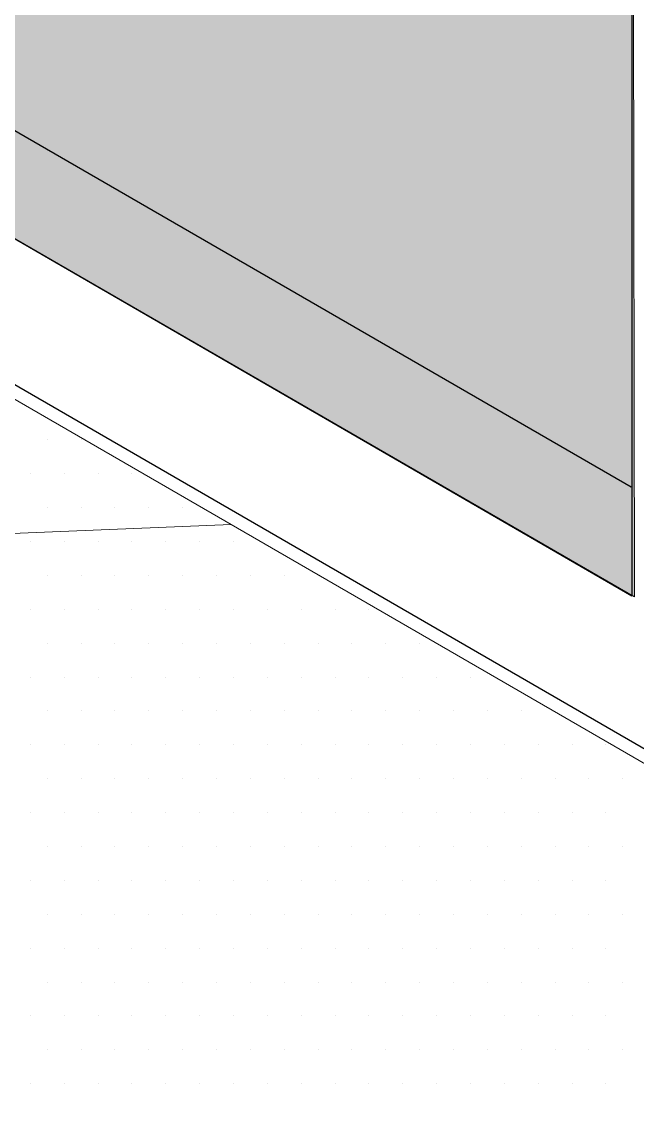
# Model space of a CAD drawing. Header units: inches. Extents: x -17.6 to 82.3, y -15.1 to 23.2.
# Drawn here: x 18.578 to 18.918, y 9.463 to 10.068 of the extents above; entities that cross this region are included whole.
import ezdxf

# ---------------------------------------------------------------- set-up
doc = ezdxf.new("R2010")
doc.units = ezdxf.units.IN
doc.header["$MEASUREMENT"] = 0
for name, color, linetype, lineweight in [('.ATI-HATCH', 7, 'Continuous', 0), ('G-ANNO-TTLB', 7, 'Continuous', 0), ('TYVEK', 7, 'Continuous', 0)]:
    doc.layers.add(name, color=color, linetype=linetype, lineweight=lineweight)

# ---------------------------------------------------------------- blocks, each defined once
blk = doc.blocks.new('Block_353')
at = {"layer": '.ATI-HATCH'}
for points, knots in [([(17.86528, 10.26903), (17.86528, 10.26903), (16.02681, 11.33181), (16.02681, 11.33181), (16.02681, 11.33181), (15.78736, 11.30125), (15.78736, 11.30125), (15.78736, 11.30125), (15.69111, 11.24611), (15.69111, 11.24611), (15.69111, 11.24611), (15.69111, 10.93028), (15.69111, 10.93028), (15.69111, 10.93028), (17.59694, 9.82833), (17.59694, 9.82833), (17.59694, 9.82833), (17.73153, 9.75056), (17.73153, 9.75056), (17.73153, 9.75056), (18.69347, 9.79014), (18.69347, 9.79014), (18.69347, 9.79014), (17.86528, 10.26903), (17.86528, 10.26903)], [0, 0, 0, 0, 1, 1, 1, 2, 2, 2, 3, 3, 3, 4, 4, 4, 5, 5, 5, 6, 6, 6, 7, 7, 7, 8, 8, 8, 8]), ([(17.73153, 9.75056), (17.73153, 9.75056), (18.11736, 9.5275), (18.11736, 9.5275), (18.13833, 9.53278), (18.15972, 9.52042), (18.17069, 9.49667), (18.17069, 9.49667), (18.65069, 9.21917), (18.65069, 9.21917), (18.65069, 9.21917), (19.16889, 9.51528), (19.16889, 9.51528), (19.16889, 9.51528), (18.69347, 9.79014), (18.69347, 9.79014), (18.69347, 9.79014), (17.73153, 9.75056), (17.73153, 9.75056)], [0, 0, 0, 0, 1, 1, 1, 2, 2, 2, 3, 3, 3, 4, 4, 4, 5, 5, 5, 6, 6, 6, 6])]:
    blk.add_open_spline(points, degree=3, knots=knots, dxfattribs=at)
at = {"layer": '.ATI-HATCH', "color": 8, "lineweight": 0, "true_color": 0x808080}
for points in [[(18.5916, 9.8369), (18.5916, 9.8369), (18.5916, 9.8369), (18.5916, 9.8369)], [(18.61035, 9.8369), (18.61035, 9.8369), (18.61035, 9.8369), (18.61035, 9.8369)], [(18.58222, 9.81815), (18.58222, 9.81815), (18.58222, 9.81815), (18.58222, 9.81815)], [(18.60097, 9.81815), (18.60097, 9.81815), (18.60097, 9.81815), (18.60097, 9.81815)], [(18.61972, 9.81815), (18.61972, 9.81815), (18.61972, 9.81815), (18.61972, 9.81815)], [(18.63847, 9.81815), (18.63847, 9.81815), (18.63847, 9.81815), (18.63847, 9.81815)], [(18.5916, 9.7994), (18.5916, 9.7994), (18.5916, 9.7994), (18.5916, 9.7994)], [(18.61035, 9.7994), (18.61035, 9.7994), (18.61035, 9.7994), (18.61035, 9.7994)], [(18.6291, 9.7994), (18.6291, 9.7994), (18.6291, 9.7994), (18.6291, 9.7994)], [(18.64785, 9.7994), (18.64785, 9.7994), (18.64785, 9.7994), (18.64785, 9.7994)], [(18.6666, 9.7994), (18.6666, 9.7994), (18.6666, 9.7994), (18.6666, 9.7994)], [(18.58222, 9.78065), (18.58222, 9.78065), (18.58222, 9.78065), (18.58222, 9.78065)], [(18.60097, 9.78065), (18.60097, 9.78065), (18.60097, 9.78065), (18.60097, 9.78065)], [(18.61972, 9.78065), (18.61972, 9.78065), (18.61972, 9.78065), (18.61972, 9.78065)], [(18.63847, 9.78065), (18.63847, 9.78065), (18.63847, 9.78065), (18.63847, 9.78065)], [(18.65722, 9.78065), (18.65722, 9.78065), (18.65722, 9.78065), (18.65722, 9.78065)], [(18.67597, 9.78065), (18.67597, 9.78065), (18.67597, 9.78065), (18.67597, 9.78065)], [(18.69472, 9.78065), (18.69472, 9.78065), (18.69472, 9.78065), (18.69472, 9.78065)], [(18.5916, 9.7619), (18.5916, 9.7619), (18.5916, 9.7619), (18.5916, 9.7619)], [(18.61035, 9.7619), (18.61035, 9.7619), (18.61035, 9.7619), (18.61035, 9.7619)], [(18.6291, 9.7619), (18.6291, 9.7619), (18.6291, 9.7619), (18.6291, 9.7619)], [(18.64785, 9.7619), (18.64785, 9.7619), (18.64785, 9.7619), (18.64785, 9.7619)], [(18.6666, 9.7619), (18.6666, 9.7619), (18.6666, 9.7619), (18.6666, 9.7619)], [(18.68535, 9.7619), (18.68535, 9.7619), (18.68535, 9.7619), (18.68535, 9.7619)], [(18.7041, 9.7619), (18.7041, 9.7619), (18.7041, 9.7619), (18.7041, 9.7619)], [(18.72285, 9.7619), (18.72285, 9.7619), (18.72285, 9.7619), (18.72285, 9.7619)], [(18.7416, 9.7619), (18.7416, 9.7619), (18.7416, 9.7619), (18.7416, 9.7619)], [(18.58222, 9.74315), (18.58222, 9.74315), (18.58222, 9.74315), (18.58222, 9.74315)], [(18.60097, 9.74315), (18.60097, 9.74315), (18.60097, 9.74315), (18.60097, 9.74315)], [(18.61972, 9.74315), (18.61972, 9.74315), (18.61972, 9.74315), (18.61972, 9.74315)], [(18.63847, 9.74315), (18.63847, 9.74315), (18.63847, 9.74315), (18.63847, 9.74315)], [(18.65722, 9.74315), (18.65722, 9.74315), (18.65722, 9.74315), (18.65722, 9.74315)], [(18.67597, 9.74315), (18.67597, 9.74315), (18.67597, 9.74315), (18.67597, 9.74315)], [(18.69472, 9.74315), (18.69472, 9.74315), (18.69472, 9.74315), (18.69472, 9.74315)], [(18.71347, 9.74315), (18.71347, 9.74315), (18.71347, 9.74315), (18.71347, 9.74315)], [(18.73222, 9.74315), (18.73222, 9.74315), (18.73222, 9.74315), (18.73222, 9.74315)], [(18.75097, 9.74315), (18.75097, 9.74315), (18.75097, 9.74315), (18.75097, 9.74315)], [(18.76972, 9.74315), (18.76972, 9.74315), (18.76972, 9.74315), (18.76972, 9.74315)], [(18.5916, 9.7244), (18.5916, 9.7244), (18.5916, 9.7244), (18.5916, 9.7244)], [(18.61035, 9.7244), (18.61035, 9.7244), (18.61035, 9.7244), (18.61035, 9.7244)], [(18.6291, 9.7244), (18.6291, 9.7244), (18.6291, 9.7244), (18.6291, 9.7244)], [(18.64785, 9.7244), (18.64785, 9.7244), (18.64785, 9.7244), (18.64785, 9.7244)], [(18.6666, 9.7244), (18.6666, 9.7244), (18.6666, 9.7244), (18.6666, 9.7244)], [(18.68535, 9.7244), (18.68535, 9.7244), (18.68535, 9.7244), (18.68535, 9.7244)], [(18.7041, 9.7244), (18.7041, 9.7244), (18.7041, 9.7244), (18.7041, 9.7244)], [(18.72285, 9.7244), (18.72285, 9.7244), (18.72285, 9.7244), (18.72285, 9.7244)], [(18.7416, 9.7244), (18.7416, 9.7244), (18.7416, 9.7244), (18.7416, 9.7244)], [(18.76035, 9.7244), (18.76035, 9.7244), (18.76035, 9.7244), (18.76035, 9.7244)], [(18.7791, 9.7244), (18.7791, 9.7244), (18.7791, 9.7244), (18.7791, 9.7244)], [(18.79785, 9.7244), (18.79785, 9.7244), (18.79785, 9.7244), (18.79785, 9.7244)], [(18.58222, 9.70565), (18.58222, 9.70565), (18.58222, 9.70565), (18.58222, 9.70565)], [(18.60097, 9.70565), (18.60097, 9.70565), (18.60097, 9.70565), (18.60097, 9.70565)], [(18.61972, 9.70565), (18.61972, 9.70565), (18.61972, 9.70565), (18.61972, 9.70565)], [(18.63847, 9.70565), (18.63847, 9.70565), (18.63847, 9.70565), (18.63847, 9.70565)], [(18.65722, 9.70565), (18.65722, 9.70565), (18.65722, 9.70565), (18.65722, 9.70565)], [(18.67597, 9.70565), (18.67597, 9.70565), (18.67597, 9.70565), (18.67597, 9.70565)], [(18.69472, 9.70565), (18.69472, 9.70565), (18.69472, 9.70565), (18.69472, 9.70565)], [(18.71347, 9.70565), (18.71347, 9.70565), (18.71347, 9.70565), (18.71347, 9.70565)], [(18.73222, 9.70565), (18.73222, 9.70565), (18.73222, 9.70565), (18.73222, 9.70565)], [(18.75097, 9.70565), (18.75097, 9.70565), (18.75097, 9.70565), (18.75097, 9.70565)], [(18.76972, 9.70565), (18.76972, 9.70565), (18.76972, 9.70565), (18.76972, 9.70565)], [(18.78847, 9.70565), (18.78847, 9.70565), (18.78847, 9.70565), (18.78847, 9.70565)], [(18.80722, 9.70565), (18.80722, 9.70565), (18.80722, 9.70565), (18.80722, 9.70565)], [(18.82597, 9.70565), (18.82597, 9.70565), (18.82597, 9.70565), (18.82597, 9.70565)], [(18.5916, 9.6869), (18.5916, 9.6869), (18.5916, 9.6869), (18.5916, 9.6869)], [(18.61035, 9.6869), (18.61035, 9.6869), (18.61035, 9.6869), (18.61035, 9.6869)], [(18.6291, 9.6869), (18.6291, 9.6869), (18.6291, 9.6869), (18.6291, 9.6869)], [(18.64785, 9.6869), (18.64785, 9.6869), (18.64785, 9.6869), (18.64785, 9.6869)], [(18.6666, 9.6869), (18.6666, 9.6869), (18.6666, 9.6869), (18.6666, 9.6869)], [(18.68535, 9.6869), (18.68535, 9.6869), (18.68535, 9.6869), (18.68535, 9.6869)], [(18.7041, 9.6869), (18.7041, 9.6869), (18.7041, 9.6869), (18.7041, 9.6869)], [(18.72285, 9.6869), (18.72285, 9.6869), (18.72285, 9.6869), (18.72285, 9.6869)], [(18.7416, 9.6869), (18.7416, 9.6869), (18.7416, 9.6869), (18.7416, 9.6869)], [(18.76035, 9.6869), (18.76035, 9.6869), (18.76035, 9.6869), (18.76035, 9.6869)], [(18.7791, 9.6869), (18.7791, 9.6869), (18.7791, 9.6869), (18.7791, 9.6869)], [(18.79785, 9.6869), (18.79785, 9.6869), (18.79785, 9.6869), (18.79785, 9.6869)], [(18.8166, 9.6869), (18.8166, 9.6869), (18.8166, 9.6869), (18.8166, 9.6869)], [(18.83535, 9.6869), (18.83535, 9.6869), (18.83535, 9.6869), (18.83535, 9.6869)], [(18.8541, 9.6869), (18.8541, 9.6869), (18.8541, 9.6869), (18.8541, 9.6869)], [(18.58222, 9.66815), (18.58222, 9.66815), (18.58222, 9.66815), (18.58222, 9.66815)], [(18.60097, 9.66815), (18.60097, 9.66815), (18.60097, 9.66815), (18.60097, 9.66815)], [(18.61972, 9.66815), (18.61972, 9.66815), (18.61972, 9.66815), (18.61972, 9.66815)], [(18.63847, 9.66815), (18.63847, 9.66815), (18.63847, 9.66815), (18.63847, 9.66815)], [(18.65722, 9.66815), (18.65722, 9.66815), (18.65722, 9.66815), (18.65722, 9.66815)], [(18.67597, 9.66815), (18.67597, 9.66815), (18.67597, 9.66815), (18.67597, 9.66815)], [(18.69472, 9.66815), (18.69472, 9.66815), (18.69472, 9.66815), (18.69472, 9.66815)], [(18.71347, 9.66815), (18.71347, 9.66815), (18.71347, 9.66815), (18.71347, 9.66815)], [(18.73222, 9.66815), (18.73222, 9.66815), (18.73222, 9.66815), (18.73222, 9.66815)], [(18.75097, 9.66815), (18.75097, 9.66815), (18.75097, 9.66815), (18.75097, 9.66815)], [(18.76972, 9.66815), (18.76972, 9.66815), (18.76972, 9.66815), (18.76972, 9.66815)], [(18.78847, 9.66815), (18.78847, 9.66815), (18.78847, 9.66815), (18.78847, 9.66815)], [(18.80722, 9.66815), (18.80722, 9.66815), (18.80722, 9.66815), (18.80722, 9.66815)], [(18.82597, 9.66815), (18.82597, 9.66815), (18.82597, 9.66815), (18.82597, 9.66815)], [(18.84472, 9.66815), (18.84472, 9.66815), (18.84472, 9.66815), (18.84472, 9.66815)], [(18.86347, 9.66815), (18.86347, 9.66815), (18.86347, 9.66815), (18.86347, 9.66815)], [(18.88222, 9.66815), (18.88222, 9.66815), (18.88222, 9.66815), (18.88222, 9.66815)], [(18.90097, 9.66815), (18.90097, 9.66815), (18.90097, 9.66815), (18.90097, 9.66815)], [(18.5916, 9.6494), (18.5916, 9.6494), (18.5916, 9.6494), (18.5916, 9.6494)], [(18.61035, 9.6494), (18.61035, 9.6494), (18.61035, 9.6494), (18.61035, 9.6494)], [(18.6291, 9.6494), (18.6291, 9.6494), (18.6291, 9.6494), (18.6291, 9.6494)], [(18.64785, 9.6494), (18.64785, 9.6494), (18.64785, 9.6494), (18.64785, 9.6494)], [(18.6666, 9.6494), (18.6666, 9.6494), (18.6666, 9.6494), (18.6666, 9.6494)], [(18.68535, 9.6494), (18.68535, 9.6494), (18.68535, 9.6494), (18.68535, 9.6494)], [(18.7041, 9.6494), (18.7041, 9.6494), (18.7041, 9.6494), (18.7041, 9.6494)], [(18.72285, 9.6494), (18.72285, 9.6494), (18.72285, 9.6494), (18.72285, 9.6494)], [(18.7416, 9.6494), (18.7416, 9.6494), (18.7416, 9.6494), (18.7416, 9.6494)], [(18.76035, 9.6494), (18.76035, 9.6494), (18.76035, 9.6494), (18.76035, 9.6494)], [(18.7791, 9.6494), (18.7791, 9.6494), (18.7791, 9.6494), (18.7791, 9.6494)], [(18.79785, 9.6494), (18.79785, 9.6494), (18.79785, 9.6494), (18.79785, 9.6494)], [(18.8166, 9.6494), (18.8166, 9.6494), (18.8166, 9.6494), (18.8166, 9.6494)], [(18.83535, 9.6494), (18.83535, 9.6494), (18.83535, 9.6494), (18.83535, 9.6494)], [(18.8541, 9.6494), (18.8541, 9.6494), (18.8541, 9.6494), (18.8541, 9.6494)], [(18.87285, 9.6494), (18.87285, 9.6494), (18.87285, 9.6494), (18.87285, 9.6494)], [(18.8916, 9.6494), (18.8916, 9.6494), (18.8916, 9.6494), (18.8916, 9.6494)], [(18.91035, 9.6494), (18.91035, 9.6494), (18.91035, 9.6494), (18.91035, 9.6494)], [(18.58222, 9.63065), (18.58222, 9.63065), (18.58222, 9.63065), (18.58222, 9.63065)], [(18.60097, 9.63065), (18.60097, 9.63065), (18.60097, 9.63065), (18.60097, 9.63065)], [(18.61972, 9.63065), (18.61972, 9.63065), (18.61972, 9.63065), (18.61972, 9.63065)], [(18.63847, 9.63065), (18.63847, 9.63065), (18.63847, 9.63065), (18.63847, 9.63065)], [(18.65722, 9.63065), (18.65722, 9.63065), (18.65722, 9.63065), (18.65722, 9.63065)], [(18.67597, 9.63065), (18.67597, 9.63065), (18.67597, 9.63065), (18.67597, 9.63065)], [(18.69472, 9.63065), (18.69472, 9.63065), (18.69472, 9.63065), (18.69472, 9.63065)], [(18.71347, 9.63065), (18.71347, 9.63065), (18.71347, 9.63065), (18.71347, 9.63065)], [(18.73222, 9.63065), (18.73222, 9.63065), (18.73222, 9.63065), (18.73222, 9.63065)], [(18.75097, 9.63065), (18.75097, 9.63065), (18.75097, 9.63065), (18.75097, 9.63065)], [(18.76972, 9.63065), (18.76972, 9.63065), (18.76972, 9.63065), (18.76972, 9.63065)], [(18.78847, 9.63065), (18.78847, 9.63065), (18.78847, 9.63065), (18.78847, 9.63065)], [(18.80722, 9.63065), (18.80722, 9.63065), (18.80722, 9.63065), (18.80722, 9.63065)], [(18.82597, 9.63065), (18.82597, 9.63065), (18.82597, 9.63065), (18.82597, 9.63065)], [(18.84472, 9.63065), (18.84472, 9.63065), (18.84472, 9.63065), (18.84472, 9.63065)], [(18.86347, 9.63065), (18.86347, 9.63065), (18.86347, 9.63065), (18.86347, 9.63065)], [(18.88222, 9.63065), (18.88222, 9.63065), (18.88222, 9.63065), (18.88222, 9.63065)], [(18.90097, 9.63065), (18.90097, 9.63065), (18.90097, 9.63065), (18.90097, 9.63065)], [(18.5916, 9.6119), (18.5916, 9.6119), (18.5916, 9.6119), (18.5916, 9.6119)], [(18.61035, 9.6119), (18.61035, 9.6119), (18.61035, 9.6119), (18.61035, 9.6119)], [(18.6291, 9.6119), (18.6291, 9.6119), (18.6291, 9.6119), (18.6291, 9.6119)], [(18.64785, 9.6119), (18.64785, 9.6119), (18.64785, 9.6119), (18.64785, 9.6119)], [(18.6666, 9.6119), (18.6666, 9.6119), (18.6666, 9.6119), (18.6666, 9.6119)], [(18.68535, 9.6119), (18.68535, 9.6119), (18.68535, 9.6119), (18.68535, 9.6119)], [(18.7041, 9.6119), (18.7041, 9.6119), (18.7041, 9.6119), (18.7041, 9.6119)], [(18.72285, 9.6119), (18.72285, 9.6119), (18.72285, 9.6119), (18.72285, 9.6119)], [(18.7416, 9.6119), (18.7416, 9.6119), (18.7416, 9.6119), (18.7416, 9.6119)], [(18.76035, 9.6119), (18.76035, 9.6119), (18.76035, 9.6119), (18.76035, 9.6119)], [(18.7791, 9.6119), (18.7791, 9.6119), (18.7791, 9.6119), (18.7791, 9.6119)], [(18.79785, 9.6119), (18.79785, 9.6119), (18.79785, 9.6119), (18.79785, 9.6119)], [(18.8166, 9.6119), (18.8166, 9.6119), (18.8166, 9.6119), (18.8166, 9.6119)], [(18.83535, 9.6119), (18.83535, 9.6119), (18.83535, 9.6119), (18.83535, 9.6119)], [(18.8541, 9.6119), (18.8541, 9.6119), (18.8541, 9.6119), (18.8541, 9.6119)], [(18.87285, 9.6119), (18.87285, 9.6119), (18.87285, 9.6119), (18.87285, 9.6119)], [(18.8916, 9.6119), (18.8916, 9.6119), (18.8916, 9.6119), (18.8916, 9.6119)], [(18.91035, 9.6119), (18.91035, 9.6119), (18.91035, 9.6119), (18.91035, 9.6119)], [(18.58222, 9.59315), (18.58222, 9.59315), (18.58222, 9.59315), (18.58222, 9.59315)], [(18.60097, 9.59315), (18.60097, 9.59315), (18.60097, 9.59315), (18.60097, 9.59315)], [(18.61972, 9.59315), (18.61972, 9.59315), (18.61972, 9.59315), (18.61972, 9.59315)], [(18.63847, 9.59315), (18.63847, 9.59315), (18.63847, 9.59315), (18.63847, 9.59315)], [(18.65722, 9.59315), (18.65722, 9.59315), (18.65722, 9.59315), (18.65722, 9.59315)], [(18.67597, 9.59315), (18.67597, 9.59315), (18.67597, 9.59315), (18.67597, 9.59315)], [(18.69472, 9.59315), (18.69472, 9.59315), (18.69472, 9.59315), (18.69472, 9.59315)], [(18.71347, 9.59315), (18.71347, 9.59315), (18.71347, 9.59315), (18.71347, 9.59315)], [(18.73222, 9.59315), (18.73222, 9.59315), (18.73222, 9.59315), (18.73222, 9.59315)], [(18.75097, 9.59315), (18.75097, 9.59315), (18.75097, 9.59315), (18.75097, 9.59315)], [(18.76972, 9.59315), (18.76972, 9.59315), (18.76972, 9.59315), (18.76972, 9.59315)], [(18.78847, 9.59315), (18.78847, 9.59315), (18.78847, 9.59315), (18.78847, 9.59315)], [(18.80722, 9.59315), (18.80722, 9.59315), (18.80722, 9.59315), (18.80722, 9.59315)], [(18.82597, 9.59315), (18.82597, 9.59315), (18.82597, 9.59315), (18.82597, 9.59315)], [(18.84472, 9.59315), (18.84472, 9.59315), (18.84472, 9.59315), (18.84472, 9.59315)], [(18.86347, 9.59315), (18.86347, 9.59315), (18.86347, 9.59315), (18.86347, 9.59315)], [(18.88222, 9.59315), (18.88222, 9.59315), (18.88222, 9.59315), (18.88222, 9.59315)], [(18.90097, 9.59315), (18.90097, 9.59315), (18.90097, 9.59315), (18.90097, 9.59315)], [(18.5916, 9.5744), (18.5916, 9.5744), (18.5916, 9.5744), (18.5916, 9.5744)], [(18.61035, 9.5744), (18.61035, 9.5744), (18.61035, 9.5744), (18.61035, 9.5744)], [(18.6291, 9.5744), (18.6291, 9.5744), (18.6291, 9.5744), (18.6291, 9.5744)], [(18.64785, 9.5744), (18.64785, 9.5744), (18.64785, 9.5744), (18.64785, 9.5744)], [(18.6666, 9.5744), (18.6666, 9.5744), (18.6666, 9.5744), (18.6666, 9.5744)], [(18.68535, 9.5744), (18.68535, 9.5744), (18.68535, 9.5744), (18.68535, 9.5744)], [(18.7041, 9.5744), (18.7041, 9.5744), (18.7041, 9.5744), (18.7041, 9.5744)], [(18.72285, 9.5744), (18.72285, 9.5744), (18.72285, 9.5744), (18.72285, 9.5744)], [(18.7416, 9.5744), (18.7416, 9.5744), (18.7416, 9.5744), (18.7416, 9.5744)], [(18.76035, 9.5744), (18.76035, 9.5744), (18.76035, 9.5744), (18.76035, 9.5744)], [(18.7791, 9.5744), (18.7791, 9.5744), (18.7791, 9.5744), (18.7791, 9.5744)], [(18.79785, 9.5744), (18.79785, 9.5744), (18.79785, 9.5744), (18.79785, 9.5744)], [(18.8166, 9.5744), (18.8166, 9.5744), (18.8166, 9.5744), (18.8166, 9.5744)], [(18.83535, 9.5744), (18.83535, 9.5744), (18.83535, 9.5744), (18.83535, 9.5744)], [(18.8541, 9.5744), (18.8541, 9.5744), (18.8541, 9.5744), (18.8541, 9.5744)], [(18.87285, 9.5744), (18.87285, 9.5744), (18.87285, 9.5744), (18.87285, 9.5744)], [(18.8916, 9.5744), (18.8916, 9.5744), (18.8916, 9.5744), (18.8916, 9.5744)], [(18.91035, 9.5744), (18.91035, 9.5744), (18.91035, 9.5744), (18.91035, 9.5744)], [(18.58222, 9.55565), (18.58222, 9.55565), (18.58222, 9.55565), (18.58222, 9.55565)], [(18.60097, 9.55565), (18.60097, 9.55565), (18.60097, 9.55565), (18.60097, 9.55565)], [(18.61972, 9.55565), (18.61972, 9.55565), (18.61972, 9.55565), (18.61972, 9.55565)], [(18.63847, 9.55565), (18.63847, 9.55565), (18.63847, 9.55565), (18.63847, 9.55565)], [(18.65722, 9.55565), (18.65722, 9.55565), (18.65722, 9.55565), (18.65722, 9.55565)], [(18.67597, 9.55565), (18.67597, 9.55565), (18.67597, 9.55565), (18.67597, 9.55565)], [(18.69472, 9.55565), (18.69472, 9.55565), (18.69472, 9.55565), (18.69472, 9.55565)], [(18.71347, 9.55565), (18.71347, 9.55565), (18.71347, 9.55565), (18.71347, 9.55565)], [(18.73222, 9.55565), (18.73222, 9.55565), (18.73222, 9.55565), (18.73222, 9.55565)], [(18.75097, 9.55565), (18.75097, 9.55565), (18.75097, 9.55565), (18.75097, 9.55565)], [(18.76972, 9.55565), (18.76972, 9.55565), (18.76972, 9.55565), (18.76972, 9.55565)], [(18.78847, 9.55565), (18.78847, 9.55565), (18.78847, 9.55565), (18.78847, 9.55565)], [(18.80722, 9.55565), (18.80722, 9.55565), (18.80722, 9.55565), (18.80722, 9.55565)], [(18.82597, 9.55565), (18.82597, 9.55565), (18.82597, 9.55565), (18.82597, 9.55565)], [(18.84472, 9.55565), (18.84472, 9.55565), (18.84472, 9.55565), (18.84472, 9.55565)], [(18.86347, 9.55565), (18.86347, 9.55565), (18.86347, 9.55565), (18.86347, 9.55565)], [(18.88222, 9.55565), (18.88222, 9.55565), (18.88222, 9.55565), (18.88222, 9.55565)], [(18.90097, 9.55565), (18.90097, 9.55565), (18.90097, 9.55565), (18.90097, 9.55565)], [(18.5916, 9.5369), (18.5916, 9.5369), (18.5916, 9.5369), (18.5916, 9.5369)], [(18.61035, 9.5369), (18.61035, 9.5369), (18.61035, 9.5369), (18.61035, 9.5369)], [(18.6291, 9.5369), (18.6291, 9.5369), (18.6291, 9.5369), (18.6291, 9.5369)], [(18.64785, 9.5369), (18.64785, 9.5369), (18.64785, 9.5369), (18.64785, 9.5369)], [(18.6666, 9.5369), (18.6666, 9.5369), (18.6666, 9.5369), (18.6666, 9.5369)], [(18.68535, 9.5369), (18.68535, 9.5369), (18.68535, 9.5369), (18.68535, 9.5369)], [(18.7041, 9.5369), (18.7041, 9.5369), (18.7041, 9.5369), (18.7041, 9.5369)], [(18.72285, 9.5369), (18.72285, 9.5369), (18.72285, 9.5369), (18.72285, 9.5369)], [(18.7416, 9.5369), (18.7416, 9.5369), (18.7416, 9.5369), (18.7416, 9.5369)], [(18.76035, 9.5369), (18.76035, 9.5369), (18.76035, 9.5369), (18.76035, 9.5369)], [(18.7791, 9.5369), (18.7791, 9.5369), (18.7791, 9.5369), (18.7791, 9.5369)], [(18.79785, 9.5369), (18.79785, 9.5369), (18.79785, 9.5369), (18.79785, 9.5369)], [(18.8166, 9.5369), (18.8166, 9.5369), (18.8166, 9.5369), (18.8166, 9.5369)], [(18.83535, 9.5369), (18.83535, 9.5369), (18.83535, 9.5369), (18.83535, 9.5369)], [(18.8541, 9.5369), (18.8541, 9.5369), (18.8541, 9.5369), (18.8541, 9.5369)], [(18.87285, 9.5369), (18.87285, 9.5369), (18.87285, 9.5369), (18.87285, 9.5369)], [(18.8916, 9.5369), (18.8916, 9.5369), (18.8916, 9.5369), (18.8916, 9.5369)], [(18.91035, 9.5369), (18.91035, 9.5369), (18.91035, 9.5369), (18.91035, 9.5369)], [(18.58222, 9.51815), (18.58222, 9.51815), (18.58222, 9.51815), (18.58222, 9.51815)], [(18.60097, 9.51815), (18.60097, 9.51815), (18.60097, 9.51815), (18.60097, 9.51815)], [(18.61972, 9.51815), (18.61972, 9.51815), (18.61972, 9.51815), (18.61972, 9.51815)], [(18.63847, 9.51815), (18.63847, 9.51815), (18.63847, 9.51815), (18.63847, 9.51815)], [(18.65722, 9.51815), (18.65722, 9.51815), (18.65722, 9.51815), (18.65722, 9.51815)], [(18.67597, 9.51815), (18.67597, 9.51815), (18.67597, 9.51815), (18.67597, 9.51815)], [(18.69472, 9.51815), (18.69472, 9.51815), (18.69472, 9.51815), (18.69472, 9.51815)], [(18.71347, 9.51815), (18.71347, 9.51815), (18.71347, 9.51815), (18.71347, 9.51815)], [(18.73222, 9.51815), (18.73222, 9.51815), (18.73222, 9.51815), (18.73222, 9.51815)], [(18.75097, 9.51815), (18.75097, 9.51815), (18.75097, 9.51815), (18.75097, 9.51815)], [(18.76972, 9.51815), (18.76972, 9.51815), (18.76972, 9.51815), (18.76972, 9.51815)], [(18.78847, 9.51815), (18.78847, 9.51815), (18.78847, 9.51815), (18.78847, 9.51815)], [(18.80722, 9.51815), (18.80722, 9.51815), (18.80722, 9.51815), (18.80722, 9.51815)], [(18.82597, 9.51815), (18.82597, 9.51815), (18.82597, 9.51815), (18.82597, 9.51815)], [(18.84472, 9.51815), (18.84472, 9.51815), (18.84472, 9.51815), (18.84472, 9.51815)], [(18.86347, 9.51815), (18.86347, 9.51815), (18.86347, 9.51815), (18.86347, 9.51815)], [(18.88222, 9.51815), (18.88222, 9.51815), (18.88222, 9.51815), (18.88222, 9.51815)], [(18.90097, 9.51815), (18.90097, 9.51815), (18.90097, 9.51815), (18.90097, 9.51815)], [(18.5916, 9.4994), (18.5916, 9.4994), (18.5916, 9.4994), (18.5916, 9.4994)], [(18.61035, 9.4994), (18.61035, 9.4994), (18.61035, 9.4994), (18.61035, 9.4994)], [(18.6291, 9.4994), (18.6291, 9.4994), (18.6291, 9.4994), (18.6291, 9.4994)], [(18.64785, 9.4994), (18.64785, 9.4994), (18.64785, 9.4994), (18.64785, 9.4994)], [(18.6666, 9.4994), (18.6666, 9.4994), (18.6666, 9.4994), (18.6666, 9.4994)], [(18.68535, 9.4994), (18.68535, 9.4994), (18.68535, 9.4994), (18.68535, 9.4994)], [(18.7041, 9.4994), (18.7041, 9.4994), (18.7041, 9.4994), (18.7041, 9.4994)], [(18.72285, 9.4994), (18.72285, 9.4994), (18.72285, 9.4994), (18.72285, 9.4994)], [(18.7416, 9.4994), (18.7416, 9.4994), (18.7416, 9.4994), (18.7416, 9.4994)], [(18.76035, 9.4994), (18.76035, 9.4994), (18.76035, 9.4994), (18.76035, 9.4994)], [(18.7791, 9.4994), (18.7791, 9.4994), (18.7791, 9.4994), (18.7791, 9.4994)], [(18.79785, 9.4994), (18.79785, 9.4994), (18.79785, 9.4994), (18.79785, 9.4994)], [(18.8166, 9.4994), (18.8166, 9.4994), (18.8166, 9.4994), (18.8166, 9.4994)], [(18.83535, 9.4994), (18.83535, 9.4994), (18.83535, 9.4994), (18.83535, 9.4994)], [(18.8541, 9.4994), (18.8541, 9.4994), (18.8541, 9.4994), (18.8541, 9.4994)], [(18.87285, 9.4994), (18.87285, 9.4994), (18.87285, 9.4994), (18.87285, 9.4994)], [(18.8916, 9.4994), (18.8916, 9.4994), (18.8916, 9.4994), (18.8916, 9.4994)], [(18.91035, 9.4994), (18.91035, 9.4994), (18.91035, 9.4994), (18.91035, 9.4994)], [(18.58222, 9.48065), (18.58222, 9.48065), (18.58222, 9.48065), (18.58222, 9.48065)], [(18.60097, 9.48065), (18.60097, 9.48065), (18.60097, 9.48065), (18.60097, 9.48065)], [(18.61972, 9.48065), (18.61972, 9.48065), (18.61972, 9.48065), (18.61972, 9.48065)], [(18.63847, 9.48065), (18.63847, 9.48065), (18.63847, 9.48065), (18.63847, 9.48065)], [(18.65722, 9.48065), (18.65722, 9.48065), (18.65722, 9.48065), (18.65722, 9.48065)], [(18.67597, 9.48065), (18.67597, 9.48065), (18.67597, 9.48065), (18.67597, 9.48065)], [(18.69472, 9.48065), (18.69472, 9.48065), (18.69472, 9.48065), (18.69472, 9.48065)], [(18.71347, 9.48065), (18.71347, 9.48065), (18.71347, 9.48065), (18.71347, 9.48065)], [(18.73222, 9.48065), (18.73222, 9.48065), (18.73222, 9.48065), (18.73222, 9.48065)], [(18.75097, 9.48065), (18.75097, 9.48065), (18.75097, 9.48065), (18.75097, 9.48065)], [(18.76972, 9.48065), (18.76972, 9.48065), (18.76972, 9.48065), (18.76972, 9.48065)], [(18.78847, 9.48065), (18.78847, 9.48065), (18.78847, 9.48065), (18.78847, 9.48065)], [(18.80722, 9.48065), (18.80722, 9.48065), (18.80722, 9.48065), (18.80722, 9.48065)], [(18.82597, 9.48065), (18.82597, 9.48065), (18.82597, 9.48065), (18.82597, 9.48065)], [(18.84472, 9.48065), (18.84472, 9.48065), (18.84472, 9.48065), (18.84472, 9.48065)], [(18.86347, 9.48065), (18.86347, 9.48065), (18.86347, 9.48065), (18.86347, 9.48065)], [(18.88222, 9.48065), (18.88222, 9.48065), (18.88222, 9.48065), (18.88222, 9.48065)], [(18.90097, 9.48065), (18.90097, 9.48065), (18.90097, 9.48065), (18.90097, 9.48065)]]:
    blk.add_open_spline(points, degree=3, dxfattribs=at)

msp = doc.modelspace()

# ---------------------------------------------------------------- hatches: boundary and pattern name
at = {"layer": 'G-ANNO-TTLB', "true_color": 0xff00ff, "transparency": 33554687}
h = msp.add_hatch(color=6, dxfattribs=at)
edge = h.paths.add_edge_path()
edge.add_spline(control_points=[(24.62525, -11.0625), (24.62525, -11.0625), (-16.0625, -11.0625), (-16.0625, -11.0625), (-16.0625, -11.0625), (-16.0625, 23.0625), (-16.0625, 23.0625), (-16.0625, 23.0625), (24.62525, 23.0625), (24.62525, 23.0625), (24.62525, 23.0625), (24.62525, -11.0625), (24.62525, -11.0625)], knot_values=[0, 0, 0, 0, 1, 1, 1, 2, 2, 2, 3, 3, 3, 4, 4, 4, 4], degree=3, periodic=0)
edge = h.paths.add_edge_path()
edge.add_spline(control_points=[(-15.9375, 22.9375), (-15.9375, 22.9375), (-15.9375, -10.9375), (-15.9375, -10.9375), (-15.9375, -10.9375), (24.50025, -10.9375), (24.50025, -10.9375), (24.50025, -10.9375), (24.50025, 22.9375), (24.50025, 22.9375), (24.50025, 22.9375), (-15.9375, 22.9375), (-15.9375, 22.9375)], knot_values=[0, 0, 0, 0, 1, 1, 1, 2, 2, 2, 3, 3, 3, 4, 4, 4, 4], degree=3, periodic=0)
edge.add_line((-15.9375, 22.9375), (-15.9375, 22.9375))
at = {"layer": 'TYVEK', "true_color": 0xd6d6d6, "transparency": 33554559}
h = msp.add_hatch(color=254, dxfattribs=at)
h.dxf.hatch_style = 2
h.paths.add_polyline_path([(16.51734, 11.46439), (16.23032, 11.30208), (18.91681, 9.75013), (18.91619, 10.08038)])

# ---------------------------------------------------------------- linework, layer by layer
at = {"layer": 'G-ANNO-TTLB'}
for points in [[(24.62525, -11.0625), (24.62525, -11.0625), (-16.0625, -11.0625), (-16.0625, -11.0625), (-16.0625, -11.0625), (-16.0625, 23.0625), (-16.0625, 23.0625), (-16.0625, 23.0625), (24.62525, 23.0625), (24.62525, 23.0625), (24.62525, 23.0625), (24.62525, -11.0625), (24.62525, -11.0625)], [(-15.9375, 22.9375), (-15.9375, 22.9375), (-15.9375, -10.9375), (-15.9375, -10.9375), (-15.9375, -10.9375), (24.50025, -10.9375), (24.50025, -10.9375), (24.50025, -10.9375), (24.50025, 22.9375), (24.50025, 22.9375), (24.50025, 22.9375), (-15.9375, 22.9375), (-15.9375, 22.9375)]]:
    msp.add_open_spline(points, degree=3, knots=[0, 0, 0, 0, 1, 1, 1, 2, 2, 2, 3, 3, 3, 4, 4, 4, 4], dxfattribs=at)
at = {"layer": 'TYVEK', "color": 18, "lineweight": 25, "true_color": 0x000000}
for p, q in [((18.91472, 12.94144), (18.91533, 9.75051)), ((18.91533, 9.75051), (16.23174, 11.30119))]:
    msp.add_line(p, q, dxfattribs=at)
at = {"layer": 'TYVEK', "color": 2, "lineweight": 25, "true_color": 0xffff00}
msp.add_line((17.63723, 10.54921), (18.91489, 9.81093), dxfattribs=at)
at = {"layer": 'TYVEK'}
msp.add_lwpolyline([(16.51734, 11.46439), (16.23032, 11.30208), (18.91681, 9.75013), (18.91619, 10.08038)], close=True, dxfattribs=at)
at = {"layer": 'TYVEK', "color": 4, "lineweight": 25, "true_color": 0x00ffff}
msp.add_lwpolyline([(15.94425, 11.38763), (19.18275, 9.51534), (18.66455, 9.21917), (15.43017, 11.08908)], close=True, dxfattribs=at)

# ---------------------------------------------------------------- block references
at = {"layer": '.ATI-HATCH'}
msp.add_blockref('Block_353', (0, 0), dxfattribs=at)

doc.saveas('drawing.dxf')
